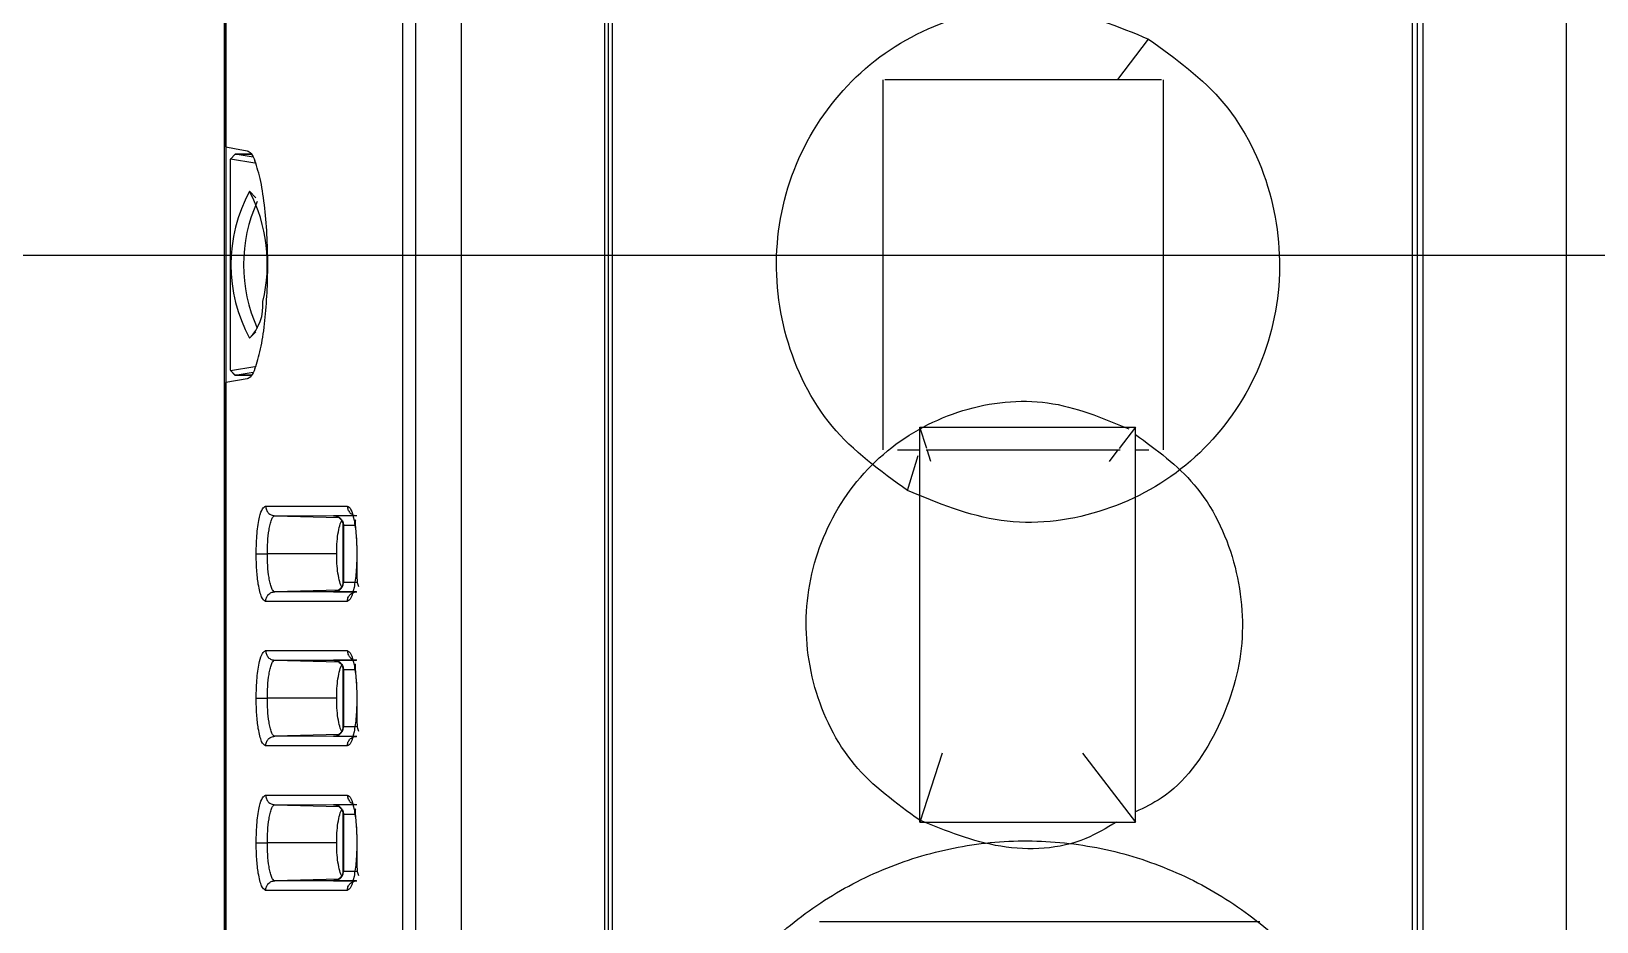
# Model space of a CAD drawing. Header units: millimetres. Extents: x 3916 to 10869, y 6515 to 11511.
# Drawn here: x 9447.87 to 9480.37, y 9531.95 to 9550.43 of the extents above; entities that cross this region are included whole.
import ezdxf

# ---------------------------------------------------------------- set-up
doc = ezdxf.new("R2010")
doc.units = ezdxf.units.MM
doc.header["$LTSCALE"] = 50
doc.linetypes.add('CENTERX2', pattern=[20.32, 12.7, -2.54, 2.54, -2.54])
doc.layers.add('CENTER_LINE', color=1, linetype='CENTERX2')

msp = doc.modelspace()

# ---------------------------------------------------------------- linework, layer by layer
at = {"color": 7, "linetype": 'Continuous', "lineweight": 25}
for p, q in [((9451.871, 9592.787), (9451.871, 9498.787)), ((9451.903, 9577.862), (9451.903, 9548.031)), ((9451.905, 9548.033), (9451.905, 9577.862)), ((9455.573, 9577.862), (9455.573, 9513.137)), ((9455.846, 9577.862), (9455.846, 9513.137)), ((9456.792, 9577.862), (9456.792, 9513.137)), ((9459.773, 9513.137), (9459.773, 9577.862)), ((9459.852, 9513.137), (9459.852, 9577.862)), ((9459.934, 9513.137), (9459.934, 9577.862)), ((9476.533, 9577.862), (9476.533, 9513.137)), ((9476.639, 9577.862), (9476.639, 9513.137)), ((9476.757, 9577.862), (9476.757, 9513.137)), ((9479.737, 9513.137), (9479.737, 9577.862)), ((9470.424, 9549.432), (9471.063, 9550.273)), ((9465.554, 9541.745), (9465.554, 9549.428)), ((9465.587, 9549.432), (9471.334, 9549.432)), ((9471.375, 9541.745), (9471.375, 9549.428)), ((9451.903, 9548.034), (9451.905, 9548.033)), ((9451.905, 9548.033), (9452.084, 9548.002)), ((9451.909, 9543.141), (9451.909, 9548.033)), ((9452.094, 9547.878), (9452, 9547.78)), ((9452.003, 9547.782), (9452.101, 9547.881)), ((9452.084, 9548.002), (9452.345, 9547.956)), ((9452.437, 9547.882), (9452.1, 9547.882)), ((9452.47, 9547.82), (9452.101, 9547.881)), ((9452.101, 9547.881), (9452.437, 9547.881)), ((9451.992, 9547.732), (9451.992, 9543.442)), ((9452.509, 9547.697), (9452.003, 9547.782)), ((9452.527, 9546.98), (9452.398, 9547.112)), ((9452.527, 9544.194), (9452.398, 9544.062)), ((9452, 9543.393), (9452.094, 9543.296)), ((9452.003, 9543.392), (9452.509, 9543.477)), ((9452.003, 9543.392), (9452.101, 9543.292)), ((9452.1, 9543.292), (9452.437, 9543.292)), ((9452.101, 9543.292), (9452.47, 9543.354)), ((9452.437, 9543.292), (9452.101, 9543.292)), ((9451.903, 9543.143), (9451.903, 9513.137)), ((9451.905, 9543.14), (9451.903, 9543.14)), ((9452.345, 9543.218), (9451.905, 9543.14)), ((9451.905, 9513.137), (9451.905, 9543.14)), ((9466.456, 9541.772), (9466.312, 9542.217)), ((9466.312, 9534.017), (9466.312, 9542.217)), ((9466.312, 9542.217), (9470.792, 9542.217)), ((9470.792, 9542.217), (9470.45, 9541.772)), ((9470.792, 9534.017), (9470.792, 9542.217)), ((9465.849, 9541.742), (9466.312, 9541.742)), ((9466.445, 9541.742), (9470.476, 9541.742)), ((9466.543, 9541.504), (9466.466, 9541.742)), ((9470.427, 9541.742), (9470.244, 9541.504)), ((9470.792, 9541.742), (9471.071, 9541.742)), ((9466.056, 9540.901), (9466.28, 9541.628)), ((9452.732, 9540.576), (9454.426, 9540.578)), ((9452.923, 9540.376), (9454.617, 9540.378)), ((9452.923, 9540.376), (9454.248, 9540.34)), ((9454.622, 9540.375), (9454.158, 9540.375)), ((9454.337, 9540.177), (9454.337, 9538.997)), ((9454.348, 9540.175), (9454.346, 9540.174)), ((9454.348, 9540.175), (9454.348, 9538.999)), ((9454.593, 9540.175), (9454.348, 9540.175)), ((9454.207, 9539.587), (9452.767, 9539.587)), ((9454.249, 9538.834), (9452.923, 9538.798)), ((9454.617, 9538.796), (9452.923, 9538.798)), ((9454.158, 9538.799), (9454.622, 9538.799)), ((9454.346, 9539), (9454.348, 9538.999)), ((9454.348, 9538.999), (9454.635, 9538.999)), ((9454.426, 9538.596), (9452.732, 9538.598)), ((9452.732, 9537.576), (9454.426, 9537.578)), ((9452.923, 9537.376), (9454.617, 9537.378)), ((9452.923, 9537.376), (9454.248, 9537.34)), ((9454.622, 9537.375), (9454.158, 9537.375)), ((9454.337, 9537.177), (9454.337, 9535.997)), ((9454.348, 9537.175), (9454.346, 9537.174)), ((9454.348, 9537.175), (9454.348, 9535.999)), ((9454.593, 9537.175), (9454.348, 9537.175)), ((9454.207, 9536.587), (9452.767, 9536.587)), ((9454.249, 9535.834), (9452.923, 9535.798)), ((9454.346, 9536), (9454.348, 9535.999)), ((9454.348, 9535.999), (9454.635, 9535.999)), ((9454.426, 9535.596), (9452.732, 9535.598)), ((9454.617, 9535.796), (9452.923, 9535.798)), ((9454.158, 9535.799), (9454.622, 9535.799)), ((9466.776, 9535.449), (9466.312, 9534.017)), ((9469.691, 9535.449), (9470.792, 9534.017)), ((9452.732, 9534.576), (9454.426, 9534.578)), ((9452.923, 9534.376), (9454.617, 9534.378)), ((9452.923, 9534.376), (9454.248, 9534.34)), ((9454.622, 9534.375), (9454.158, 9534.375)), ((9454.337, 9534.177), (9454.337, 9532.997)), ((9454.348, 9534.175), (9454.346, 9534.174)), ((9454.348, 9534.175), (9454.348, 9532.999)), ((9454.593, 9534.175), (9454.348, 9534.175)), ((9466.312, 9534.017), (9470.792, 9534.017)), ((9454.207, 9533.587), (9452.767, 9533.587)), ((9454.346, 9533), (9454.348, 9532.999)), ((9454.348, 9532.999), (9454.635, 9532.999)), ((9454.426, 9532.596), (9452.732, 9532.598)), ((9454.249, 9532.834), (9452.923, 9532.798)), ((9454.617, 9532.796), (9452.923, 9532.798)), ((9454.158, 9532.799), (9454.622, 9532.799)), ((9473.374, 9531.948), (9464.229, 9531.948))]:
    msp.add_line(p, q, dxfattribs=at)
at = {"color": 7, "linetype": 'Continuous', "lineweight": 25, "flags": 128}
for points in [[(9452.101, 9547.881), (9452.095, 9547.88), (9452.094, 9547.878)], [(9452.094, 9543.296), (9452.095, 9543.294), (9452.101, 9543.292)]]:
    msp.add_lwpolyline(points, dxfattribs=at)
at = {"color": 7, "linetype": 'Continuous', "lineweight": 25}
for centre, radius, start, end in [((9455.221, 9545.587), 3.209, 151.6281, 208.3719), ((9455.432, 9545.587), 3.16, 155.4226, 204.5774), ((9449.495, 9545.603), 3.272, 346.2293, 27.4606), ((9451.735, 9544.731), 0.941, 314.6977, 5.693)]:
    msp.add_arc(centre, radius, start, end, dxfattribs=at)
for points in [[(9466.056, 9540.901), (9465.493, 9541.307), (9464.369, 9542.118), (9463.422, 9544.053), (9463.231, 9546.171), (9463.857, 9548.213), (9465.199, 9549.855), (9467.046, 9550.835), (9469.151, 9551.066), (9470.426, 9550.537), (9471.063, 9550.273)], [(9471.063, 9550.273), (9471.626, 9549.867), (9472.75, 9549.056), (9473.697, 9547.121), (9473.889, 9545.002), (9473.262, 9542.96), (9471.92, 9541.318), (9470.073, 9540.339), (9467.968, 9540.107), (9466.693, 9540.637), (9466.056, 9540.901)], [(9452.345, 9547.956), (9452.373, 9547.943), (9452.431, 9547.917), (9452.484, 9547.801), (9452.51, 9547.743)], [(9452.003, 9547.782), (9452.002, 9547.781), (9452.001, 9547.781), (9451.999, 9547.779), (9451.997, 9547.774), (9451.995, 9547.768), (9451.994, 9547.76), (9451.993, 9547.751), (9451.992, 9547.742), (9451.992, 9547.735), (9451.992, 9547.732)], [(9451.992, 9543.442), (9451.992, 9543.439), (9451.992, 9543.432), (9451.993, 9543.423), (9451.994, 9543.414), (9451.995, 9543.406), (9451.997, 9543.4), (9451.999, 9543.395), (9452.001, 9543.393), (9452.002, 9543.392), (9452.003, 9543.392)], [(9452.51, 9543.43), (9452.484, 9543.372), (9452.431, 9543.256), (9452.373, 9543.231), (9452.345, 9543.218)], [(9466.311, 9534.054), (9465.824, 9534.406), (9464.849, 9535.109), (9464.028, 9536.787), (9463.862, 9538.624), (9464.405, 9540.394), (9465.569, 9541.818), (9467.17, 9542.667), (9468.995, 9542.868), (9470.101, 9542.409), (9470.653, 9542.18)], [(9452.732, 9540.576), (9452.735, 9540.55), (9452.74, 9540.498), (9452.784, 9540.433), (9452.847, 9540.386), (9452.897, 9540.379), (9452.923, 9540.376)], [(9454.158, 9540.375), (9454.183, 9540.371), (9454.233, 9540.364), (9454.296, 9540.318), (9454.34, 9540.252), (9454.345, 9540.201), (9454.348, 9540.175)], [(9454.426, 9540.578), (9454.429, 9540.552), (9454.435, 9540.5), (9454.479, 9540.435), (9454.542, 9540.388), (9454.592, 9540.381), (9454.617, 9540.378)], [(9452.732, 9538.598), (9452.735, 9538.624), (9452.74, 9538.676), (9452.784, 9538.741), (9452.847, 9538.787), (9452.897, 9538.795), (9452.923, 9538.798)], [(9454.158, 9538.799), (9454.183, 9538.803), (9454.233, 9538.81), (9454.296, 9538.856), (9454.34, 9538.922), (9454.345, 9538.973), (9454.348, 9538.999)], [(9454.426, 9538.596), (9454.429, 9538.622), (9454.435, 9538.674), (9454.479, 9538.739), (9454.542, 9538.785), (9454.592, 9538.793), (9454.617, 9538.796)], [(9452.732, 9537.576), (9452.735, 9537.55), (9452.74, 9537.498), (9452.784, 9537.433), (9452.847, 9537.386), (9452.897, 9537.379), (9452.923, 9537.376)], [(9454.426, 9537.578), (9454.429, 9537.552), (9454.435, 9537.5), (9454.479, 9537.435), (9454.542, 9537.388), (9454.592, 9537.381), (9454.617, 9537.378)], [(9454.158, 9537.375), (9454.183, 9537.371), (9454.233, 9537.364), (9454.296, 9537.318), (9454.34, 9537.252), (9454.345, 9537.201), (9454.348, 9537.175)], [(9454.158, 9535.799), (9454.183, 9535.803), (9454.233, 9535.81), (9454.296, 9535.856), (9454.34, 9535.922), (9454.345, 9535.973), (9454.348, 9535.999)], [(9452.732, 9535.598), (9452.735, 9535.624), (9452.74, 9535.676), (9452.784, 9535.741), (9452.847, 9535.787), (9452.897, 9535.795), (9452.923, 9535.798)], [(9454.426, 9535.596), (9454.429, 9535.622), (9454.435, 9535.674), (9454.479, 9535.739), (9454.542, 9535.785), (9454.592, 9535.793), (9454.617, 9535.796)], [(9452.732, 9534.576), (9452.735, 9534.55), (9452.74, 9534.498), (9452.784, 9534.433), (9452.847, 9534.386), (9452.897, 9534.379), (9452.923, 9534.376)], [(9454.426, 9534.578), (9454.429, 9534.552), (9454.435, 9534.5), (9454.479, 9534.435), (9454.542, 9534.388), (9454.592, 9534.381), (9454.617, 9534.378)], [(9454.158, 9534.375), (9454.183, 9534.371), (9454.233, 9534.364), (9454.296, 9534.318), (9454.34, 9534.252), (9454.345, 9534.201), (9454.348, 9534.175)], [(9461.622, 9521.733), (9461.401, 9522.209), (9460.959, 9523.161), (9460.657, 9524.722), (9460.639, 9526.306), (9460.929, 9527.865), (9461.509, 9529.335), (9462.359, 9530.662), (9463.446, 9531.794), (9464.728, 9532.687), (9466.156, 9533.307), (9467.675, 9533.631), (9469.226, 9533.645), (9470.75, 9533.35), (9472.19, 9532.757), (9473.483, 9531.886), (9474.605, 9530.783), (9475.15, 9529.888), (9475.423, 9529.441)], [(9454.158, 9532.799), (9454.183, 9532.803), (9454.233, 9532.81), (9454.296, 9532.856), (9454.34, 9532.922), (9454.345, 9532.973), (9454.348, 9532.999)], [(9452.732, 9532.598), (9452.735, 9532.624), (9452.74, 9532.676), (9452.784, 9532.741), (9452.847, 9532.787), (9452.897, 9532.795), (9452.923, 9532.798)], [(9454.426, 9532.596), (9454.429, 9532.622), (9454.435, 9532.674), (9454.479, 9532.739), (9454.542, 9532.785), (9454.592, 9532.793), (9454.617, 9532.796)]]:
    msp.add_open_spline(points, degree=3, dxfattribs=at)
for points, knots in [([(9452.51, 9543.43), (9452.551, 9543.555), (9452.629, 9543.797), (9452.712, 9544.336), (9452.761, 9544.914), (9452.78, 9545.526), (9452.768, 9546.156), (9452.719, 9546.782), (9452.634, 9547.358), (9452.552, 9547.613), (9452.51, 9547.743)], [0, 0, 0, 0, 0.133323, 0.258731, 0.376214, 0.485763, 0.604265, 0.729477, 0.861391, 1, 1, 1, 1]), ([(9470.792, 9542.062), (9471.228, 9541.744), (9472.15, 9541.073), (9472.934, 9539.447), (9473.108, 9537.604), (9472.545, 9535.865), (9471.692, 9534.659), (9470.974, 9534.315), (9470.792, 9534.227)], [0, 0, 0, 0, 0.171467, 0.362398, 0.553328, 0.744258, 0.935189, 1, 1, 1, 1]), ([(9452.535, 9539.587), (9452.538, 9539.732), (9452.546, 9540.022), (9452.599, 9540.347), (9452.664, 9540.541), (9452.709, 9540.564), (9452.732, 9540.576)], [0, 0, 0, 0, 0.2796281, 0.5592426, 0.779619, 1, 1, 1, 1]), ([(9452.767, 9539.587), (9452.769, 9539.669), (9452.772, 9539.847), (9452.795, 9540.055), (9452.823, 9540.202), (9452.852, 9540.296), (9452.885, 9540.362), (9452.91, 9540.371), (9452.923, 9540.376)], [0, 0, 0, 0, 0.1986445, 0.4310362, 0.5605039, 0.6984897, 0.8449898, 1, 1, 1, 1]), ([(9454.158, 9540.375), (9454.142, 9540.375), (9454.122, 9540.374), (9454.185, 9540.372), (9454.199, 9540.372)], [0, 0, 0, 0, 0.764395, 1, 1, 1, 1]), ([(9454.187, 9540.37), (9454.187, 9540.37), (9454.185, 9540.37), (9454.193, 9540.368), (9454.209, 9540.362), (9454.224, 9540.355), (9454.241, 9540.346), (9454.268, 9540.327), (9454.302, 9540.293), (9454.331, 9540.239), (9454.335, 9540.196), (9454.337, 9540.174)], [0, 0, 0, 0, 0.0472625, 0.223124, 0.3005835, 0.3722751, 0.4405669, 0.5088788, 0.6563518, 0.8225921, 1, 1, 1, 1]), ([(9454.426, 9540.578), (9454.452, 9540.563), (9454.504, 9540.533), (9454.57, 9540.304), (9454.614, 9539.976), (9454.629, 9539.587), (9454.614, 9539.197), (9454.57, 9538.87), (9454.504, 9538.641), (9454.452, 9538.611), (9454.426, 9538.596)], [0, 0, 0, 0, 0.125054, 0.250045, 0.375039, 0.500033, 0.625026, 0.750018, 0.875009, 1, 1, 1, 1]), ([(9454.207, 9539.587), (9454.208, 9539.655), (9454.21, 9539.798), (9454.232, 9540.002), (9454.268, 9540.187), (9454.302, 9540.258), (9454.319, 9540.294)], [0, 0, 0, 0, 0.222236, 0.463008, 0.722277, 1, 1, 1, 1]), ([(9454.601, 9540.29), (9454.598, 9540.286), (9454.588, 9540.276), (9454.586, 9540.226), (9454.596, 9540.125), (9454.61, 9539.974), (9454.617, 9539.877), (9454.619, 9539.82), (9454.619, 9539.815)], [0, 0, 0, 0, 0.060038, 0.195252, 0.536928, 0.747842, 0.980698, 1, 1, 1, 1]), ([(9454.619, 9539.815), (9454.621, 9539.766), (9454.626, 9539.665), (9454.628, 9539.506), (9454.627, 9539.349), (9454.625, 9539.163), (9454.625, 9538.999), (9454.652, 9538.932), (9454.662, 9538.906)], [0, 0, 0, 0, 0.131024, 0.273533, 0.415091, 0.55509, 0.828295, 1, 1, 1, 1]), ([(9452.732, 9538.598), (9452.703, 9538.617), (9452.645, 9538.654), (9452.58, 9538.919), (9452.542, 9539.245), (9452.537, 9539.473), (9452.535, 9539.587)], [0, 0, 0, 0, 0.279632, 0.559248, 0.779623, 1, 1, 1, 1]), ([(9452.535, 9539.587), (9452.544, 9539.587), (9452.563, 9539.587), (9452.627, 9539.587), (9452.699, 9539.587), (9452.744, 9539.587), (9452.767, 9539.587)], [0, 0, 0, 0, 0.2796152, 0.5592618, 0.7796304, 1, 1, 1, 1]), ([(9452.923, 9538.798), (9452.91, 9538.803), (9452.885, 9538.811), (9452.852, 9538.878), (9452.823, 9538.972), (9452.795, 9539.119), (9452.772, 9539.327), (9452.769, 9539.505), (9452.767, 9539.587)], [0, 0, 0, 0, 0.15501, 0.30151, 0.439495, 0.568963, 0.801355, 1, 1, 1, 1]), ([(9454.319, 9538.88), (9454.302, 9538.916), (9454.268, 9538.987), (9454.232, 9539.172), (9454.21, 9539.376), (9454.208, 9539.519), (9454.207, 9539.587)], [0, 0, 0, 0, 0.277723, 0.536992, 0.777764, 1, 1, 1, 1]), ([(9454.194, 9538.802), (9454.175, 9538.801), (9454.128, 9538.799), (9454.146, 9538.799), (9454.158, 9538.799)], [0, 0, 0, 0, 0.394151, 1, 1, 1, 1]), ([(9454.337, 9538.999), (9454.335, 9538.979), (9454.332, 9538.941), (9454.31, 9538.896), (9454.288, 9538.867), (9454.264, 9538.843), (9454.234, 9538.821), (9454.205, 9538.808), (9454.197, 9538.805), (9454.194, 9538.803)], [0, 0, 0, 0, 0.1610436, 0.3144739, 0.389555, 0.4656799, 0.6265148, 0.8049665, 1, 1, 1, 1]), ([(9452.535, 9536.587), (9452.538, 9536.732), (9452.546, 9537.022), (9452.599, 9537.347), (9452.664, 9537.541), (9452.709, 9537.564), (9452.732, 9537.576)], [0, 0, 0, 0, 0.279628, 0.559243, 0.779619, 1, 1, 1, 1]), ([(9454.426, 9537.578), (9454.452, 9537.563), (9454.504, 9537.533), (9454.57, 9537.304), (9454.614, 9536.976), (9454.629, 9536.587), (9454.614, 9536.197), (9454.57, 9535.87), (9454.504, 9535.641), (9454.452, 9535.611), (9454.426, 9535.596)], [0, 0, 0, 0, 0.125054, 0.250045, 0.375039, 0.500033, 0.625026, 0.750018, 0.875009, 1, 1, 1, 1]), ([(9452.767, 9536.587), (9452.769, 9536.669), (9452.772, 9536.847), (9452.795, 9537.055), (9452.823, 9537.202), (9452.852, 9537.296), (9452.885, 9537.362), (9452.91, 9537.371), (9452.923, 9537.376)], [0, 0, 0, 0, 0.198645, 0.431036, 0.560504, 0.69849, 0.84499, 1, 1, 1, 1]), ([(9454.158, 9537.375), (9454.142, 9537.375), (9454.122, 9537.374), (9454.185, 9537.372), (9454.199, 9537.372)], [0, 0, 0, 0, 0.764395, 1, 1, 1, 1]), ([(9454.187, 9537.37), (9454.187, 9537.37), (9454.185, 9537.37), (9454.193, 9537.368), (9454.209, 9537.362), (9454.224, 9537.355), (9454.241, 9537.346), (9454.268, 9537.327), (9454.302, 9537.293), (9454.331, 9537.239), (9454.335, 9537.196), (9454.337, 9537.174)], [0, 0, 0, 0, 0.047263, 0.223124, 0.300584, 0.372275, 0.440567, 0.508879, 0.656352, 0.822592, 1, 1, 1, 1]), ([(9454.207, 9536.587), (9454.208, 9536.655), (9454.21, 9536.798), (9454.232, 9537.002), (9454.268, 9537.187), (9454.302, 9537.258), (9454.319, 9537.294)], [0, 0, 0, 0, 0.222236, 0.463008, 0.722277, 1, 1, 1, 1]), ([(9454.601, 9537.29), (9454.598, 9537.286), (9454.588, 9537.276), (9454.586, 9537.226), (9454.596, 9537.125), (9454.61, 9536.974), (9454.617, 9536.877), (9454.619, 9536.82), (9454.619, 9536.815)], [0, 0, 0, 0, 0.060038, 0.195252, 0.536928, 0.747842, 0.980698, 1, 1, 1, 1]), ([(9454.619, 9536.815), (9454.621, 9536.766), (9454.626, 9536.665), (9454.628, 9536.506), (9454.627, 9536.349), (9454.625, 9536.163), (9454.625, 9535.999), (9454.652, 9535.932), (9454.662, 9535.906)], [0, 0, 0, 0, 0.131024, 0.273533, 0.415091, 0.55509, 0.828295, 1, 1, 1, 1]), ([(9452.732, 9535.598), (9452.703, 9535.617), (9452.645, 9535.654), (9452.58, 9535.919), (9452.542, 9536.245), (9452.537, 9536.473), (9452.535, 9536.587)], [0, 0, 0, 0, 0.279632, 0.559248, 0.779623, 1, 1, 1, 1]), ([(9452.535, 9536.587), (9452.544, 9536.587), (9452.563, 9536.587), (9452.627, 9536.587), (9452.699, 9536.587), (9452.744, 9536.587), (9452.767, 9536.587)], [0, 0, 0, 0, 0.279615, 0.559262, 0.77963, 1, 1, 1, 1]), ([(9452.923, 9535.798), (9452.91, 9535.803), (9452.885, 9535.811), (9452.852, 9535.878), (9452.823, 9535.972), (9452.795, 9536.119), (9452.772, 9536.327), (9452.769, 9536.505), (9452.767, 9536.587)], [0, 0, 0, 0, 0.15501, 0.30151, 0.439495, 0.568963, 0.801355, 1, 1, 1, 1]), ([(9454.319, 9535.88), (9454.302, 9535.916), (9454.268, 9535.987), (9454.232, 9536.172), (9454.21, 9536.376), (9454.208, 9536.519), (9454.207, 9536.587)], [0, 0, 0, 0, 0.277723, 0.536992, 0.777764, 1, 1, 1, 1]), ([(9454.337, 9535.999), (9454.335, 9535.979), (9454.332, 9535.941), (9454.31, 9535.896), (9454.288, 9535.867), (9454.264, 9535.843), (9454.234, 9535.821), (9454.205, 9535.808), (9454.197, 9535.805), (9454.194, 9535.803)], [0, 0, 0, 0, 0.161044, 0.314474, 0.389555, 0.46568, 0.626515, 0.804967, 1, 1, 1, 1]), ([(9454.194, 9535.802), (9454.175, 9535.801), (9454.128, 9535.799), (9454.146, 9535.799), (9454.158, 9535.799)], [0, 0, 0, 0, 0.394151, 1, 1, 1, 1]), ([(9452.535, 9533.587), (9452.538, 9533.732), (9452.546, 9534.022), (9452.599, 9534.347), (9452.664, 9534.541), (9452.709, 9534.564), (9452.732, 9534.576)], [0, 0, 0, 0, 0.279628, 0.559243, 0.779619, 1, 1, 1, 1]), ([(9454.426, 9534.578), (9454.452, 9534.563), (9454.504, 9534.533), (9454.57, 9534.304), (9454.614, 9533.976), (9454.629, 9533.587), (9454.614, 9533.197), (9454.57, 9532.87), (9454.504, 9532.641), (9454.452, 9532.611), (9454.426, 9532.596)], [0, 0, 0, 0, 0.125054, 0.250045, 0.375039, 0.500033, 0.625026, 0.750018, 0.875009, 1, 1, 1, 1]), ([(9452.767, 9533.587), (9452.769, 9533.669), (9452.772, 9533.847), (9452.795, 9534.055), (9452.823, 9534.202), (9452.852, 9534.296), (9452.885, 9534.362), (9452.91, 9534.371), (9452.923, 9534.376)], [0, 0, 0, 0, 0.198645, 0.431036, 0.560504, 0.69849, 0.84499, 1, 1, 1, 1]), ([(9454.158, 9534.375), (9454.142, 9534.375), (9454.122, 9534.374), (9454.185, 9534.372), (9454.199, 9534.372)], [0, 0, 0, 0, 0.764395, 1, 1, 1, 1]), ([(9454.187, 9534.37), (9454.187, 9534.37), (9454.185, 9534.37), (9454.193, 9534.368), (9454.209, 9534.362), (9454.224, 9534.355), (9454.241, 9534.346), (9454.268, 9534.327), (9454.302, 9534.293), (9454.331, 9534.239), (9454.335, 9534.196), (9454.337, 9534.174)], [0, 0, 0, 0, 0.047263, 0.223124, 0.300584, 0.372275, 0.440567, 0.508879, 0.656352, 0.822592, 1, 1, 1, 1]), ([(9454.207, 9533.587), (9454.208, 9533.655), (9454.21, 9533.798), (9454.232, 9534.002), (9454.268, 9534.187), (9454.302, 9534.258), (9454.319, 9534.294)], [0, 0, 0, 0, 0.222236, 0.463008, 0.722277, 1, 1, 1, 1]), ([(9454.601, 9534.29), (9454.598, 9534.286), (9454.588, 9534.276), (9454.586, 9534.226), (9454.596, 9534.125), (9454.61, 9533.974), (9454.617, 9533.877), (9454.619, 9533.82), (9454.619, 9533.815)], [0, 0, 0, 0, 0.060038, 0.195252, 0.536928, 0.747842, 0.980698, 1, 1, 1, 1]), ([(9470.397, 9534.017), (9470.189, 9533.892), (9469.469, 9533.461), (9467.958, 9533.387), (9466.86, 9533.832), (9466.311, 9534.054)], [0, 0, 0, 0, 0.169674, 0.584837, 1, 1, 1, 1]), ([(9452.732, 9532.598), (9452.703, 9532.617), (9452.645, 9532.654), (9452.58, 9532.919), (9452.542, 9533.245), (9452.537, 9533.473), (9452.535, 9533.587)], [0, 0, 0, 0, 0.279632, 0.559248, 0.779623, 1, 1, 1, 1]), ([(9452.535, 9533.587), (9452.544, 9533.587), (9452.563, 9533.587), (9452.627, 9533.587), (9452.699, 9533.587), (9452.744, 9533.587), (9452.767, 9533.587)], [0, 0, 0, 0, 0.279615, 0.559262, 0.77963, 1, 1, 1, 1]), ([(9452.923, 9532.798), (9452.91, 9532.803), (9452.885, 9532.811), (9452.852, 9532.878), (9452.823, 9532.972), (9452.795, 9533.119), (9452.772, 9533.327), (9452.769, 9533.505), (9452.767, 9533.587)], [0, 0, 0, 0, 0.15501, 0.30151, 0.439495, 0.568963, 0.801355, 1, 1, 1, 1]), ([(9454.319, 9532.88), (9454.302, 9532.916), (9454.268, 9532.987), (9454.232, 9533.172), (9454.21, 9533.376), (9454.208, 9533.519), (9454.207, 9533.587)], [0, 0, 0, 0, 0.277723, 0.536992, 0.777764, 1, 1, 1, 1]), ([(9454.619, 9533.815), (9454.621, 9533.766), (9454.626, 9533.665), (9454.628, 9533.506), (9454.627, 9533.349), (9454.625, 9533.163), (9454.625, 9532.999), (9454.652, 9532.932), (9454.662, 9532.906)], [0, 0, 0, 0, 0.1310241, 0.273533, 0.415091, 0.5550905, 0.8282952, 1, 1, 1, 1]), ([(9454.337, 9532.999), (9454.335, 9532.979), (9454.332, 9532.941), (9454.31, 9532.896), (9454.288, 9532.867), (9454.264, 9532.843), (9454.234, 9532.821), (9454.205, 9532.808), (9454.197, 9532.805), (9454.194, 9532.803)], [0, 0, 0, 0, 0.161044, 0.314474, 0.389555, 0.46568, 0.626515, 0.804967, 1, 1, 1, 1]), ([(9454.194, 9532.802), (9454.175, 9532.801), (9454.128, 9532.799), (9454.146, 9532.799), (9454.158, 9532.799)], [0, 0, 0, 0, 0.394151, 1, 1, 1, 1])]:
    msp.add_open_spline(points, degree=3, knots=knots, dxfattribs=at)
at = {"layer": 'CENTER_LINE'}
msp.add_line((5238.103, 9545.787), (10051.663, 9545.787), dxfattribs=at)

doc.saveas('drawing.dxf')
